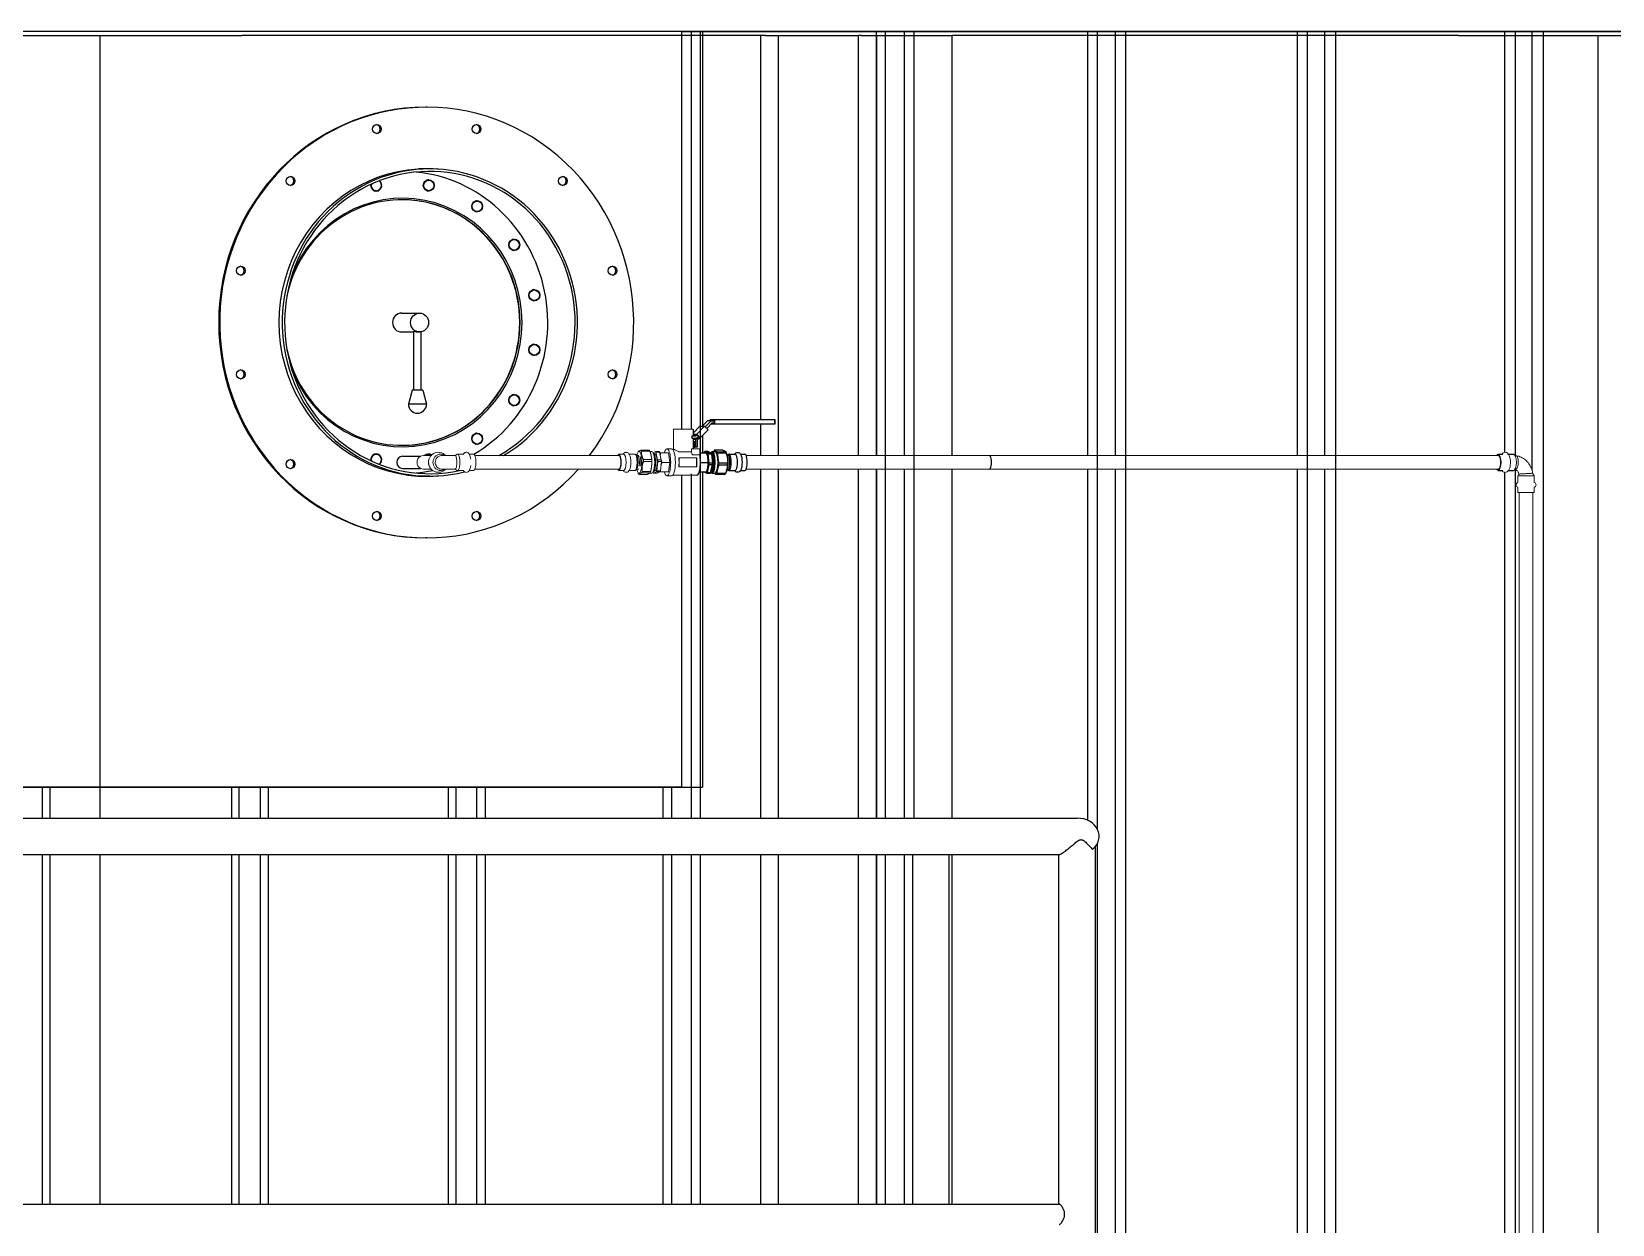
# Model space of a CAD drawing. Header units: millimetres. Extents: x -4172 to 126100, y -2 to 142133.
# Drawn here: x 60608 to 62698, y 47304 to 48883 of the extents above; entities that cross this region are included whole.
import ezdxf

# ---------------------------------------------------------------- set-up
doc = ezdxf.new("R2010")
doc.units = ezdxf.units.MM
doc.header["$LTSCALE"] = 100
doc.layers.add('P_Technical Water (TW)', color=140, linetype='Continuous', lineweight=18, true_color=0x00bfff)
doc.layers.add('Visible', color=7, linetype='Continuous', lineweight=25)

msp = doc.modelspace()

# ---------------------------------------------------------------- linework, layer by layer
at = {"layer": 'P_Technical Water (TW)'}
for p, q in [((61482.57, 48356.58), (61456.57, 48356.58)), ((61456.57, 48356.58), (61456.57, 48329.58)), ((61126.22, 48321.58), (61136.28, 48321.58)), ((61146.66, 48323.33), (61149.02, 48323.33)), ((61168.14, 48321.58), (61150.2, 48321.58)), ((61168.02, 48321.58), (61170.85, 48323.2)), ((61171.32, 48323.33), (61179.48, 48323.33)), ((61186.73, 48323.33), (61192.45, 48323.33)), ((61194.09, 48321.58), (61384.56, 48321.58)), ((61390.95, 48323.33), (61384.56, 48323.33)), ((61390.29, 48323.33), (61390.29, 48323.33)), ((61398.74, 48322.32), (61398.14, 48323.33)), ((61405.59, 48323.33), (61398.14, 48323.33)), ((61407.51, 48322.49), (61405.99, 48323.23)), ((61409.51, 48321.5), (61407.64, 48322.41)), ((61409.11, 48324.91), (61409.9, 48326.54)), ((61409.34, 48321.58), (61411.1, 48321.58)), ((61413.78, 48328.47), (61424.82, 48328.47)), ((61414.45, 48327.52), (61425.48, 48327.52)), ((61416.92, 48316.28), (61427.96, 48316.28)), ((61417.03, 48313.73), (61428.07, 48313.73)), ((61427.91, 48326.83), (61425.73, 48326.83)), ((61432.97, 48326.89), (61429.76, 48325.18)), ((61430.76, 48323.97), (61429.89, 48324.91)), ((61431.72, 48324.48), (61430.29, 48324.48)), ((61437.78, 48326.89), (61432.97, 48326.89)), ((61438.34, 48326.09), (61433.54, 48326.09)), ((61433.54, 48326.09), (61435.79, 48315.84)), ((61434.55, 48301.53), (61435.88, 48313.69)), ((61435.79, 48315.84), (61440.6, 48315.84)), ((61435.88, 48313.69), (61440.69, 48313.69)), ((61440.6, 48315.84), (61438.34, 48326.09)), ((61439.35, 48301.53), (61440.69, 48313.69)), ((61450.06, 48325.08), (61439.61, 48325.08)), ((61448.05, 48330.58), (61454.2, 48330.58)), ((61452.07, 48312.58), (61450.06, 48325.08)), ((61455.85, 48329.58), (61457.08, 48329.58)), ((61463.77, 48318.61), (61464.07, 48318.61)), ((61487.47, 48318.61), (61464.07, 48318.61)), ((61464.07, 48318.61), (61464.07, 48312.58)), ((61464.49, 48326.26), (61480.25, 48326.26)), ((61480.4, 48330.58), (61480.4, 48326.38)), ((61480.4, 48330.58), (61481.53, 48330.58)), ((61481.46, 48322.58), (61481.53, 48322.58)), ((61491.82, 48330.58), (61481.53, 48330.58)), ((61491.82, 48322.58), (61481.53, 48322.58)), ((61552.85, 48321.58), (61874.44, 48321.58)), ((61874.44, 48321.58), (62547.16, 48321.58)), ((62571.68, 48321.12), (62568.43, 48323.07)), ((61126.22, 48303.58), (61136.28, 48303.58)), ((61146.66, 48301.83), (61149.02, 48301.83)), ((61150.2, 48303.58), (61168.14, 48303.58)), ((61168.02, 48303.58), (61170.85, 48301.96)), ((61171.32, 48301.83), (61179.48, 48301.83)), ((61186.73, 48301.83), (61192.45, 48301.83)), ((61194.09, 48303.58), (61384.56, 48303.58)), ((61390.95, 48301.83), (61384.56, 48301.83)), ((61390.29, 48301.83), (61390.29, 48301.83)), ((61398.74, 48302.83), (61398.14, 48301.83)), ((61405.59, 48301.83), (61398.14, 48301.83)), ((61407.51, 48302.67), (61405.99, 48301.93)), ((61409.51, 48303.66), (61407.64, 48302.75)), ((61409.11, 48300.25), (61409.89, 48298.63)), ((61409.34, 48303.58), (61411.1, 48303.58)), ((61411.05, 48296.69), (61422.09, 48296.69)), ((61426.04, 48298.79), (61415, 48298.79)), ((61415.56, 48300.39), (61426.6, 48300.39)), ((61427.91, 48298.33), (61425.45, 48298.33)), ((61429.72, 48299.91), (61429.91, 48299.07)), ((61430.76, 48301.19), (61429.89, 48300.25)), ((61431.72, 48300.68), (61430.29, 48300.68)), ((61430.47, 48298.27), (61434.07, 48300.18)), ((61430.47, 48298.27), (61435.28, 48298.27)), ((61434.07, 48300.18), (61438.87, 48300.18)), ((61439.35, 48301.53), (61434.55, 48301.53)), ((61435.28, 48298.27), (61438.87, 48300.18)), ((61450.06, 48300.08), (61439.61, 48300.08)), ((61452.07, 48312.58), (61441.61, 48312.58)), ((61448.05, 48294.58), (61454.2, 48294.58)), ((61450.06, 48300.08), (61452.07, 48312.58)), ((61455.85, 48295.58), (61487.72, 48295.58)), ((61463.77, 48306.55), (61464.07, 48306.55)), ((61464.07, 48312.58), (61464.07, 48306.55)), ((61464.07, 48306.55), (61487.47, 48306.55)), ((61552.85, 48303.58), (61874.44, 48303.58)), ((61874.44, 48303.58), (62547.16, 48303.58)), ((62570.7, 48303.45), (62568.43, 48302.09)), ((62574.88, 48297.19), (62573.47, 48294.58)), ((62573.47, 48294.58), (62594.97, 48294.58)), ((62573.47, 48294.58), (62573.47, 48286.08)), ((62592.98, 48298.25), (62594.97, 48294.58)), ((62594.97, 48294.58), (62594.97, 48286.08)), ((62573.47, 48279.28), (62573.47, 48272.58)), ((62573.47, 48272.58), (62594.97, 48272.58)), ((62575.22, 48272.58), (62575.22, 44773.73)), ((62593.22, 48272.58), (62593.22, 44773.73)), ((62594.97, 48279.28), (62594.97, 48272.58))]:
    msp.add_line(p, q, dxfattribs=at)
for centre, radius, start, end in [((62574.28, 48282.68), 3.31, 107.34635, 252.65365), ((62573.22, 48286.08), 0.25, 287.34635, 0), ((62573.22, 48279.28), 0.25, 0, 72.65365), ((62595.22, 48286.08), 0.25, 180, 252.65365), ((62595.22, 48279.28), 0.25, 107.34635, 180), ((62594.16, 48282.68), 3.31, 287.34635, 72.65365)]:
    msp.add_arc(centre, radius, start, end, dxfattribs=at)
for centre, major_axis, ratio, start_param, end_param in [((61126.22, 48312.58), (0, 9), 0.9605429, 0, 3.1415927), ((61142.9, 48312.58), (0, -10.75), 0.9605429, 4.1897713, 5.2350067), ((61149.02, 48312.58), (0, 10.75), 0.9605429, 5.7045492, 10.0034141), ((61171.32, 48312.58), (0, 10.75), 0.2781319, 2.9840551, 6.4407228), ((61192.45, 48312.58), (0, 10.75), 0.2781319, 3.1415927, 6.2831853), ((61384.56, 48312.58), (0, 10.75), 0.2781319, 2.5629565, 6.8618214), ((61384.56, 48312.58), (0, -9), 0.2781319, 0, 3.1415927), ((61390.95, 48312.58), (0, 10.75), 0.2781319, 3.1415927, 6.2831853), ((61397.48, 48312.58), (0, -10.75), 0.2781319, 0.4359874, 2.7056052), ((61405.59, 48312.58), (0, 10.75), 0.2781319, 3.1415927, 6.2831853), ((61407.13, 48312.58), (0, -10), 0.2781319, 0.1354363, 3.0061563), ((61411.1, 48312.58), (0, 14.25), 0.2781319, 2.30768, 7.117098), ((61411.1, 48312.58), (0, 9), 0.2781319, 4.1233717, 5.8642013), ((61412.42, 48312.57), (0, 16.63), 0.2780289, 5.828631, 5.9841021), ((61423.45, 48312.57), (0, 16.63), 0.2781798, 5.828746, 5.984217), ((61427.91, 48312.58), (0, -14.25), 0.2781319, 0, 3.1415927), ((61428.53, 48312.58), (0, -13.22), 0.2781319, 0.4011609, 2.7404318), ((61429.8, 48312.58), (0, 11.9), 0.2781319, 3.4353566, 5.9894213), ((61431.72, 48312.58), (0, 11.9), 0.2781319, 3.1415927, 6.2831853), ((61431.72, 48312.57), (0, 15.01), 0.2781319, 5.8339049, 5.9789852), ((61431.72, 48312.58), (0, -15.01), 0.2781319, 1.6451147, 1.790195), ((61436.53, 48312.57), (0, 15.01), 0.2781319, 5.8339049, 5.9789852), ((61436.52, 48312.58), (0, 15.01), 0.2781319, 4.7867074, 4.9317876), ((61448.05, 48312.58), (0, 18), 0.2781319, 2.3384438, 7.0863341), ((61454.2, 48312.58), (0, 18), 0.2781319, 3.1415927, 6.2831853), ((61459.35, 48312.58), (0, 17), 0.2781319, 4.712389, 5.0750515), ((61467.36, 48325.93), (-15.19, -4.34), 0.3333791, 2.4823332, 2.5002), ((61477.64, 48312.58), (0, -17), 0.2781319, 2.1996713, 2.518402), ((62547.16, 48312.58), (0, 10.75), 0.376246, 2.5629565, 6.8618214), ((62547.16, 48312.58), (0, 9), 0.376246, 3.1415927, 6.2831853), ((62567.54, 48312.58), (0, 10.75), 0.376246, 3.1415927, 6.2831853), ((61412.42, 48312.59), (0, -16.63), 0.278235, 5.828788, 5.9842592), ((61412.42, 48312.59), (0, 16.63), 0.2779578, 3.7343805, 3.8898517), ((61423.45, 48312.59), (0, -16.63), 0.2782127, 0.5926911, 0.7481621), ((61431.72, 48312.58), (0, -15.01), 0.2781319, 5.8339049, 5.9789852), ((61431.72, 48312.58), (0, 15.01), 0.2781319, 3.7395098, 3.8845901), ((61436.52, 48312.58), (0, 15.01), 0.2781319, 3.7395098, 3.8845901), ((61459.35, 48312.58), (0, 17), 0.2781319, 4.3497265, 4.712389)]:
    msp.add_ellipse(centre, major_axis=major_axis, ratio=ratio, start_param=start_param, end_param=end_param, dxfattribs=at)
for points, knots in [([(61155.15, 48321.58), (61154.51, 48322.29), (61153.8, 48322.93), (61151.89, 48324.29), (61150.64, 48324.9), (61148.01, 48325.69), (61146.63, 48325.87), (61143.91, 48325.77), (61142.56, 48325.5), (61140, 48324.53), (61138.8, 48323.84), (61136.66, 48322.1), (61135.73, 48321.05), (61134.22, 48318.69), (61133.65, 48317.38), (61132.94, 48314.65), (61132.8, 48313.22), (61132.96, 48310.38), (61133.26, 48308.97), (61134.29, 48306.33), (61135.01, 48305.09), (61136.8, 48302.93), (61137.86, 48301.99), (61140.21, 48300.52), (61141.5, 48299.98), (61144.17, 48299.35), (61145.54, 48299.26), (61148.26, 48299.52), (61149.59, 48299.87), (61152.09, 48300.99), (61153.25, 48301.75), (61154.57, 48302.97), (61154.87, 48303.27), (61155.15, 48303.58)], [0.7517804, 0.7517804, 0.7517804, 0.7517804, 0.9715581, 0.9715581, 1.2897387, 1.2897387, 1.6049742, 1.6049742, 1.9192404, 1.9192404, 2.2349745, 2.2349745, 2.5538768, 2.5538768, 2.8762216, 2.8762216, 3.2009719, 3.2009719, 3.5263475, 3.5263475, 3.8503909, 3.8503909, 4.1714947, 4.1714947, 4.4890463, 4.4890463, 4.8039276, 4.8039276, 5.1182867, 5.1182867, 5.4345098, 5.4345098, 5.5314049, 5.5314049, 5.5314049, 5.5314049]), ([(61150.2, 48321.58), (61150.04, 48321.58), (61149.89, 48321.57), (61148.68, 48321.51), (61147.64, 48321.24), (61145.69, 48320.31), (61144.8, 48319.65), (61143.3, 48318.01), (61142.7, 48317.04), (61141.87, 48314.9), (61141.65, 48313.74), (61141.65, 48312.58)], [-1.4217242, -1.4217242, -1.4217242, -1.4217242, -1.3724739, -1.3724739, -1.0355417, -1.0355417, -0.6944712, -0.6944712, -0.3492052, -0.3492052, 0, 0, 0, 0]), ([(61170.2, 48312.58), (61170.2, 48313.57), (61170.16, 48314.56), (61170.01, 48316.43), (61169.9, 48317.29), (61169.6, 48319.01), (61169.39, 48319.8), (61168.92, 48320.98), (61168.66, 48321.36), (61168.31, 48321.56), (61168.23, 48321.58), (61168.14, 48321.58)], [-5.6928538, -5.6928538, -5.6928538, -5.6928538, -5.3940732, -5.3940732, -5.1016786, -5.1016786, -4.7434859, -4.7434859, -4.3836098, -4.3836098, -4.2713489, -4.2713489, -4.2713489, -4.2713489]), ([(61188.6, 48316.68), (61188.47, 48317.9), (61188.27, 48319.05), (61187.7, 48321.3), (61187.33, 48322.35), (61186.43, 48323.82), (61186.08, 48324.3), (61185.32, 48324.96), (61185.04, 48325.16), (61184.22, 48325.6), (61183.6, 48325.79), (61182.44, 48325.85), (61181.91, 48325.77), (61180.95, 48325.45), (61180.52, 48325.2), (61179.69, 48324.57), (61179.34, 48324.17), (61178.95, 48323.63), (61178.86, 48323.48), (61178.77, 48323.33)], [5.0968021, 5.0968021, 5.0968021, 5.0968021, 5.4538544, 5.4538544, 5.8556596, 5.8556596, 6.0470635, 6.0470635, 6.1364542, 6.1364542, 6.2689648, 6.2689648, 6.3753897, 6.3753897, 6.4918313, 6.4918313, 6.6533007, 6.6533007, 6.713283, 6.713283, 6.713283, 6.713283]), ([(61398.14, 48323.33), (61397.88, 48323.76), (61397.58, 48324.18), (61396.73, 48325), (61396.16, 48325.41), (61394.92, 48325.8), (61394.34, 48325.86), (61393.28, 48325.75), (61392.8, 48325.6), (61391.91, 48325.15), (61391.53, 48324.85), (61390.82, 48324.15), (61390.53, 48323.74), (61390.29, 48323.33)], [3.60594425, 3.60594425, 3.60594425, 3.60594425, 3.78033923, 3.78033923, 3.9547342, 3.9547342, 4.07143066, 4.07143066, 4.17987529, 4.17987529, 4.31087187, 4.31087187, 4.47791912, 4.47791912, 4.47791912, 4.47791912]), ([(61410.14, 48320.87), (61410.32, 48320.6), (61410.48, 48320.27), (61410.91, 48319.16), (61411.14, 48318.25), (61411.47, 48316.32), (61411.59, 48315.18), (61411.69, 48312.81), (61411.68, 48311.58), (61411.54, 48309.49), (61411.42, 48308.48), (61411.25, 48307.58)], [3.535451, 3.535451, 3.535451, 3.535451, 3.7292045, 3.7292045, 4.0682256, 4.0682256, 4.4072453, 4.4072453, 4.746265, 4.746265, 5.052464, 5.052464, 5.052464, 5.052464]), ([(61417.03, 48313.73), (61417.02, 48314.13), (61417.01, 48314.54), (61416.97, 48315.39), (61416.95, 48315.84), (61416.92, 48316.28)], [5.83720028, 5.83720028, 5.83720028, 5.83720028, 5.95275992, 5.95275992, 6.08429613, 6.08429613, 6.08429613, 6.08429613]), ([(61427.96, 48316.28), (61427.99, 48315.84), (61428.01, 48315.39), (61428.05, 48314.54), (61428.06, 48314.13), (61428.07, 48313.73)], [3.9406088, 3.9406088, 3.9406088, 3.9406088, 4.07214501, 4.07214501, 4.18770465, 4.18770465, 4.18770465, 4.18770465]), ([(61464.49, 48326.26), (61464.08, 48326.47), (61463.68, 48326.68), (61461.93, 48327.59), (61460.58, 48328.3), (61458.94, 48329.05), (61458.46, 48329.25), (61457.65, 48329.51), (61457.32, 48329.58), (61457.08, 48329.58)], [-3.2521151, -3.2521151, -3.2521151, -3.2521151, -3.1078204, -3.1078204, -2.5939867, -2.5939867, -2.3370698, -2.3370698, -2.0801529, -2.0801529, -2.0801529, -2.0801529]), ([(62552.1, 48323.33), (62552.44, 48323.8), (62552.83, 48324.24), (62553.64, 48324.9), (62554, 48325.14), (62555.02, 48325.64), (62555.77, 48325.83), (62557.15, 48325.83), (62557.76, 48325.7), (62558.93, 48325.23), (62559.45, 48324.88), (62560.53, 48323.93), (62561, 48323.29), (62562.03, 48321.53), (62562.47, 48320.33), (62563.13, 48317.76), (62563.35, 48316.41), (62563.58, 48313.71), (62563.6, 48312.37), (62563.46, 48309.73), (62563.3, 48308.44), (62562.8, 48305.96), (62562.45, 48304.77), (62561.45, 48302.5), (62560.81, 48301.41), (62559.39, 48300.25), (62559.03, 48300.01), (62558, 48299.52), (62557.26, 48299.33), (62556.52, 48299.33)], [2.6609506, 2.6609506, 2.6609506, 2.6609506, 2.8428328, 2.8428328, 2.9616191, 2.9616191, 3.1419992, 3.1419992, 3.2913613, 3.2913613, 3.4620427, 3.4620427, 3.7131938, 3.7131938, 4.1124221, 4.1124221, 4.4932623, 4.4932623, 4.8498487, 4.8498487, 5.2045525, 5.2045525, 5.5754211, 5.5754211, 5.9855365, 5.9855365, 6.1039866, 6.1039866, 6.2831853, 6.2831853, 6.2831853, 6.2831853]), ([(62571.68, 48321.12), (62571.81, 48321.04), (62571.93, 48320.95), (62572.38, 48320.52), (62572.68, 48320.05), (62573.27, 48318.73), (62573.52, 48317.82), (62573.87, 48315.74), (62573.95, 48314.59), (62573.94, 48312.21), (62573.84, 48311), (62573.45, 48308.68), (62573.17, 48307.59), (62572.5, 48305.77), (62572.13, 48305.03), (62571.39, 48304), (62571.05, 48303.66), (62570.7, 48303.45)], [-5.4983036, -5.4983036, -5.4983036, -5.4983036, -5.3940732, -5.3940732, -5.1016786, -5.1016786, -4.7434859, -4.7434859, -4.3836098, -4.3836098, -4.02207, -4.02207, -3.6590417, -3.6590417, -3.3247612, -3.3247612, -3.0543603, -3.0543603, -3.0543603, -3.0543603]), ([(62571.43, 48321.27), (62573.59, 48320.92), (62575.69, 48320.28), (62579.75, 48318.45), (62581.7, 48317.23), (62585.19, 48314.33), (62586.75, 48312.65), (62589.39, 48308.96), (62590.47, 48306.95), (62592.12, 48302.72), (62592.69, 48300.5), (62592.98, 48298.25)], [3.289568, 3.289568, 3.289568, 3.289568, 3.5378311, 3.5378311, 3.7965539, 3.7965539, 4.0552767, 4.0552767, 4.3139995, 4.3139995, 4.5727223, 4.5727223, 4.5727223, 4.5727223]), ([(61141.65, 48312.58), (61141.65, 48311.58), (61141.81, 48310.59), (61142.42, 48308.73), (61142.86, 48307.87), (61144.11, 48306.15), (61144.97, 48305.36), (61146.94, 48304.18), (61148.02, 48303.79), (61149.5, 48303.6), (61149.85, 48303.58), (61150.2, 48303.58)], [-5.6928538, -5.6928538, -5.6928538, -5.6928538, -5.3940732, -5.3940732, -5.1016786, -5.1016786, -4.7434859, -4.7434859, -4.3836098, -4.3836098, -4.2713489, -4.2713489, -4.2713489, -4.2713489]), ([(61168.14, 48303.58), (61168.18, 48303.58), (61168.22, 48303.58), (61168.5, 48303.65), (61168.75, 48303.92), (61169.22, 48304.85), (61169.43, 48305.51), (61169.8, 48307.15), (61169.94, 48308.12), (61170.15, 48310.26), (61170.2, 48311.41), (61170.2, 48312.58)], [-1.4217242, -1.4217242, -1.4217242, -1.4217242, -1.3724739, -1.3724739, -1.0355417, -1.0355417, -0.6944712, -0.6944712, -0.3492052, -0.3492052, 0, 0, 0, 0]), ([(61178.77, 48301.83), (61178.77, 48301.82), (61178.77, 48301.82), (61179.07, 48301.33), (61179.42, 48300.86), (61180.18, 48300.2), (61180.46, 48300), (61181.28, 48299.56), (61181.9, 48299.37), (61183.06, 48299.31), (61183.59, 48299.39), (61184.55, 48299.71), (61184.98, 48299.96), (61185.81, 48300.59), (61186.16, 48300.99), (61186.99, 48302.15), (61187.33, 48302.93), (61188.04, 48305), (61188.33, 48306.36), (61188.55, 48308.06), (61188.58, 48308.27), (61188.6, 48308.48)], [2.7114949, 2.7114949, 2.7114949, 2.7114949, 2.714067, 2.714067, 2.9054708, 2.9054708, 2.9948615, 2.9948615, 3.1273721, 3.1273721, 3.2337971, 3.2337971, 3.3502387, 3.3502387, 3.5117081, 3.5117081, 3.8229635, 3.8229635, 4.265721, 4.265721, 4.3279758, 4.3279758, 4.3279758, 4.3279758]), ([(61390.29, 48301.83), (61390.54, 48301.4), (61390.85, 48300.97), (61391.7, 48300.16), (61392.26, 48299.75), (61393.51, 48299.36), (61394.08, 48299.29), (61395.14, 48299.41), (61395.62, 48299.56), (61396.51, 48300), (61396.9, 48300.31), (61397.61, 48301.01), (61397.9, 48301.42), (61398.14, 48301.83)], [0.4643516, 0.4643516, 0.4643516, 0.4643516, 0.63874657, 0.63874657, 0.81314154, 0.81314154, 0.929838, 0.929838, 1.03828264, 1.03828264, 1.16927921, 1.16927921, 1.33632646, 1.33632646, 1.33632646, 1.33632646]), ([(62556.52, 48299.33), (62555.89, 48299.33), (62555.27, 48299.46), (62554.11, 48299.92), (62553.59, 48300.28), (62552.74, 48301.02), (62552.4, 48301.42), (62552.1, 48301.83)], [0, 0, 0, 0, 0.14936196, 0.14936196, 0.31992579, 0.31992579, 0.48064204, 0.48064204, 0.48064204, 0.48064204]), ([(62570.07, 48303.07), (62570.34, 48302.96), (62570.62, 48302.82), (62571.33, 48302.41), (62571.76, 48302.1), (62572.58, 48301.38), (62572.96, 48300.96), (62573.66, 48300.02), (62573.98, 48299.51), (62574.51, 48298.4), (62574.72, 48297.81), (62574.89, 48297.19)], [3.50696143, 3.50696143, 3.50696143, 3.50696143, 3.62958702, 3.62958702, 3.83162216, 3.83162216, 4.0336573, 4.0336573, 4.23569244, 4.23569244, 4.43772757, 4.43772757, 4.43772757, 4.43772757]), ([(62574.89, 48297.19), (62574.89, 48297.17), (62574.96, 48297.15), (62575.19, 48297.13), (62575.33, 48297.13), (62575.71, 48297.13), (62575.94, 48297.13), (62576.71, 48297.16), (62577.35, 48297.19), (62579.02, 48297.28), (62580.08, 48297.34), (62582.31, 48297.48), (62583.45, 48297.55), (62585.69, 48297.69), (62586.78, 48297.76), (62588.8, 48297.89), (62589.72, 48297.96), (62591.28, 48298.07), (62591.9, 48298.11), (62592.76, 48298.19), (62592.98, 48298.23), (62592.98, 48298.25), (62592.98, 48298.25), (62592.98, 48298.25)], [-3.1826881, -3.1826881, -3.1826881, -3.1826881, -3.0032867, -3.0032867, -2.8499412, -2.8499412, -2.6986075, -2.6986075, -2.4076982, -2.4076982, -2.048021, -2.048021, -1.7075808, -1.7075808, -1.3724739, -1.3724739, -1.0355417, -1.0355417, -0.6944712, -0.6944712, -0.3492052, -0.3492052, -0.3452787, -0.3452787, -0.3452787, -0.3452787])]:
    msp.add_open_spline(points, degree=3, knots=knots, dxfattribs=at)
for points, weights in [([(61409.9, 48326.54), (61410.35, 48327.49), (61413.78, 48328.47)], [1.75634355183, 1.90240047306, 1.7295528928]), ([(61416.92, 48316.28), (61413.97, 48321.9), (61414.45, 48327.52)], [1.7295528928, 1.91692112286, 1.7295528928]), ([(61415.56, 48300.39), (61414.58, 48307.06), (61417.03, 48313.73)], [1.7295528928, 1.91692112286, 1.7295528928]), ([(61425.48, 48327.52), (61427.52, 48321.9), (61427.96, 48316.28)], [2.58508153772, 2.86513203764, 2.58508153772]), ([(61428.07, 48313.73), (61428.13, 48307.06), (61426.6, 48300.39)], [2.58508153772, 2.86513203764, 2.58508153772]), ([(61439.61, 48325.08), (61439.04, 48325.08), (61438.56, 48325.08)], [1.76420471066, 1.79848602946, 1.82415534403]), ([(61439.32, 48321.66), (61439.32, 48323.27), (61439.61, 48325.08)], [1.86925409551, 1.83519444514, 1.76420471066]), ([(61441.61, 48312.58), (61441.06, 48313.73), (61440.65, 48314.79)], [1.76420471066, 1.80874237359, 1.83874406574]), ([(61409.89, 48298.63), (61410.12, 48298.14), (61410.39, 48297.64)], [1.75761478506, 1.744829356, 1.7295528928]), ([(61411.05, 48296.69), (61411.31, 48297.74), (61415, 48298.79)], [1.7295528928, 1.91692112286, 1.7295528928]), ([(61422.09, 48296.69), (61424.86, 48297.74), (61426.04, 48298.79)], [2.59039215006, 2.87101796632, 2.59039215006]), ([(61438.68, 48300.08), (61439.11, 48300.08), (61439.61, 48300.08)], [1.8174448771, 1.79409928624, 1.76420471066]), ([(61439.61, 48300.08), (61439.46, 48301), (61439.39, 48301.87)], [1.76420471066, 1.7999215299, 1.82629000386]), ([(61440.17, 48308.98), (61440.7, 48310.68), (61441.61, 48312.58)], [1.87294032234, 1.8391558463, 1.76420471066])]:
    msp.add_rational_spline(points, weights, degree=2, dxfattribs=at)
at = {"layer": 'Visible'}
for p, q in [((70191.78, 48882.58), (48111.86, 48882.58)), ((60504.09, 48877.58), (60698.35, 48877.58)), ((60698.35, 48877.58), (60886.27, 48877.58)), ((60698.35, 47841.73), (60698.35, 48877.58)), ((61578.52, 48877.58), (60886.27, 48877.58)), ((61467.92, 48356.58), (61467.92, 48882.58)), ((61467.92, 48882.58), (61495.19, 48882.58)), ((61467.92, 48882.58), (70216.78, 48882.58)), ((61724.81, 48882.58), (61480.53, 48882.58)), ((61480.53, 48356.58), (61480.53, 48882.58)), ((61480.53, 48882.58), (61492.19, 48882.58)), ((61492.19, 48882.58), (61737.21, 48882.58)), ((61492.19, 48882.58), (61492.19, 47841.73)), ((61495.19, 48882.58), (61495.19, 48359.29)), ((70316.78, 48882.58), (61495.19, 48882.58)), ((61572.25, 48369.18), (61572.25, 48877.58)), ((61578.52, 48877.58), (61595.4, 48877.58)), ((61595.4, 48877.58), (61701.41, 48877.58)), ((61595.4, 48321.58), (61595.4, 48877.58)), ((61701.41, 48321.58), (61701.41, 48877.58)), ((61705.01, 48877.58), (61701.41, 48877.58)), ((61705.01, 48877.58), (61725.72, 48877.58)), ((61724.81, 48882.58), (61724.81, 48321.58)), ((61737.21, 48882.58), (61724.81, 48882.58)), ((61725.72, 48877.58), (61825.42, 48877.58)), ((61725.72, 48321.58), (61725.72, 48877.58)), ((61737.21, 47841.73), (61737.21, 48882.58)), ((62004.41, 48882.58), (61762.21, 48882.58)), ((61762.21, 48321.58), (61762.21, 48882.58)), ((61762.21, 48882.58), (61774.62, 48882.58)), ((61774.62, 48882.58), (62017.55, 48882.58)), ((61774.62, 48882.58), (61774.62, 47841.73)), ((61825.42, 48321.58), (61825.42, 48877.58)), ((62494.91, 48877.58), (61825.42, 48877.58)), ((62004.41, 48882.58), (62004.41, 48321.58)), ((62017.55, 48882.58), (62004.41, 48882.58)), ((62017.55, 47826.6), (62017.55, 48882.58)), ((62281.47, 48882.58), (62041.48, 48882.58)), ((62041.48, 48321.58), (62041.48, 48882.58)), ((62041.48, 48882.58), (62054.63, 48882.58)), ((62054.63, 48882.58), (62295.35, 48882.58)), ((62054.63, 48882.58), (62054.63, 45117.58)), ((62281.47, 48882.58), (62281.47, 48321.58)), ((62295.35, 48882.58), (62281.47, 48882.58)), ((62295.35, 45117.58), (62295.35, 48882.58)), ((62555.86, 48882.58), (62318.2, 48882.58)), ((62318.2, 48321.58), (62318.2, 48882.58)), ((62318.2, 48882.58), (62332.07, 48882.58)), ((62332.07, 48882.58), (62570.45, 48882.58)), ((62332.07, 48882.58), (62332.07, 45117.58)), ((62494.91, 48877.58), (62679.54, 48877.58)), ((62555.86, 48882.58), (62555.86, 48325.78)), ((62570.45, 48882.58), (62555.86, 48882.58)), ((62570.45, 48321.85), (62570.45, 48882.58)), ((62827.42, 48882.58), (62592.22, 48882.58)), ((62592.22, 48302.06), (62592.22, 48882.58)), ((62592.22, 48882.58), (62606.81, 48882.58)), ((62606.81, 48882.58), (62842.73, 48882.58)), ((62606.81, 48882.58), (62606.81, 45117.58)), ((62679.54, 48877.58), (62854.4, 48877.58)), ((62679.54, 44773.73), (62679.54, 48877.58)), ((61130.39, 48782.58), (61129, 48782.58)), ((61134.56, 48700.78), (61119.78, 48700.78)), ((61063.74, 48672.02), (61061.51, 48672.02)), ((61133.07, 48686.02), (61130.85, 48686.02)), ((61133.07, 48672.02), (61130.85, 48672.02)), ((61197.13, 48658.4), (61194.9, 48658.4)), ((61197.13, 48644.4), (61194.9, 48644.4)), ((61246.16, 48607.36), (61243.93, 48607.36)), ((61246.16, 48593.36), (61243.93, 48593.36)), ((61272.69, 48540.67), (61270.46, 48540.67)), ((61272.69, 48526.67), (61270.46, 48526.67)), ((61097.29, 48510.08), (61120.93, 48510.08)), ((61097.29, 48485.08), (61113.15, 48485.08)), ((61113.15, 48408.24), (61113.15, 48486.04)), ((61119.54, 48485.08), (61120.93, 48485.08)), ((61123.15, 48408.24), (61123.15, 48485.29)), ((61272.69, 48468.49), (61270.46, 48468.49)), ((61272.69, 48454.49), (61270.46, 48454.49)), ((61111.15, 48408.24), (61106.15, 48389.58)), ((61125.15, 48408.24), (61111.15, 48408.24)), ((61125.15, 48408.24), (61130.15, 48389.58)), ((61246.16, 48401.8), (61243.93, 48401.8)), ((61130.15, 48389.58), (61106.15, 48389.58)), ((61246.16, 48387.8), (61243.93, 48387.8)), ((61482.57, 48351.23), (61491.55, 48360.58)), ((61482.57, 48356.58), (61482.57, 48347.68)), ((61487.48, 48349.97), (61497.67, 48360.58)), ((61491.55, 48360.58), (61497.67, 48360.58)), ((61502.42, 48355.63), (61492.24, 48345.02)), ((61494.82, 48360.58), (61501.64, 48367.68)), ((61502.42, 48355.63), (61497.67, 48360.58)), ((61498.75, 48359.45), (61506.65, 48367.68)), ((61500.79, 48357.33), (61507.84, 48364.68)), ((61506.65, 48367.68), (61501.64, 48367.68)), ((61505.54, 48367.68), (61505.54, 48369.18)), ((61505.54, 48369.18), (61511.38, 48369.18)), ((61511.38, 48363.18), (61506.4, 48363.18)), ((61506.65, 48367.68), (61510.96, 48367.68)), ((61507.84, 48364.68), (61510.96, 48364.68)), ((61510.96, 48364.68), (61510.96, 48367.68)), ((61511.38, 48369.18), (61590.64, 48369.18)), ((61511.38, 48363.18), (61511.38, 48369.18)), ((61590.64, 48363.18), (61511.38, 48363.18)), ((61572.25, 48321.58), (61572.25, 48363.18)), ((61590.64, 48369.18), (61590.64, 48363.18)), ((61590.7, 48369.18), (61590.64, 48369.18)), ((61590.7, 48363.18), (61590.64, 48363.18)), ((61590.7, 48363.18), (61590.7, 48369.18)), ((61197.13, 48350.76), (61194.9, 48350.76)), ((61197.13, 48336.76), (61194.9, 48336.76)), ((61481.08, 48347.68), (61486.25, 48347.68)), ((61481.08, 48347.68), (61481.08, 48344.68)), ((61481.08, 48344.68), (61486.25, 48344.68)), ((61482.57, 48349.97), (61487.48, 48349.97)), ((61482.57, 48348.72), (61482.98, 48348.29)), ((61483.91, 48344.68), (61482.57, 48343.29)), ((61482.57, 48344.68), (61482.57, 48330.58)), ((61486.35, 48342.59), (61482.57, 48342.59)), ((61484.96, 48337.18), (61482.57, 48337.18)), ((61488.28, 48348.56), (61483.28, 48348.56)), ((61483.29, 48339.69), (61483.29, 48337.18)), ((61484.96, 48339.69), (61483.29, 48339.69)), ((61484.96, 48332.78), (61484.96, 48339.69)), ((61489.13, 48345.48), (61486.35, 48342.59)), ((61486.35, 48332.78), (61486.35, 48342.59)), ((61487.48, 48349.97), (61492.24, 48345.02)), ((61491.4, 48345.02), (61488.27, 48341.76)), ((61488.27, 48341.76), (61488.27, 48332.78)), ((61490.32, 48346.44), (61488.28, 48348.56)), ((61490.18, 48346.29), (61491.4, 48345.02)), ((61491.4, 48345.02), (61492.24, 48345.02)), ((61495.19, 48348.09), (61495.19, 48325.08)), ((61063.74, 48323.13), (61061.51, 48323.13)), ((61098.4, 48320.58), (61122.26, 48320.58)), ((61133.07, 48323.13), (61130.85, 48323.13)), ((61482.57, 48332.42), (61484.96, 48333.01)), ((61484.02, 48332.78), (61484.96, 48332.78)), ((61486.35, 48332.78), (61484.96, 48332.78)), ((61488.27, 48332.78), (61486.35, 48332.78)), ((61487.47, 48312.58), (61487.47, 48318.61)), ((61491.82, 48322.58), (61491.82, 48330.58)), ((61491.82, 48325.08), (61500.18, 48325.08)), ((61497.21, 48325.08), (61497.44, 48326.09)), ((61498, 48326.89), (61501.6, 48324.98)), ((61502.8, 48326.89), (61498, 48326.89)), ((61500.99, 48323.39), (61500.2, 48325.05)), ((61506.4, 48324.98), (61501.6, 48324.98)), ((61502.07, 48323.63), (61503.41, 48311.47)), ((61502.07, 48323.63), (61506.87, 48323.63)), ((61502.8, 48326.89), (61506.4, 48324.98)), ((61506.09, 48325.14), (61506.18, 48325.23)), ((61506.87, 48323.63), (61508.21, 48311.47)), ((61507.24, 48325.8), (61507.87, 48325.8)), ((61507.87, 48326.83), (61511.71, 48326.83)), ((61522, 48328.47), (61510.96, 48328.47)), ((61514.9, 48326.37), (61525.94, 48326.37)), ((61526.51, 48324.76), (61515.47, 48324.76)), ((61526.66, 48324.91), (61525.88, 48326.54)), ((61527.61, 48322.15), (61528.27, 48322.48)), ((61528.27, 48322.49), (61529.78, 48323.23)), ((61530.19, 48323.33), (61538.3, 48323.33)), ((61537.63, 48323.33), (61537.63, 48323.33)), ((61545.49, 48323.33), (61551.21, 48323.33)), ((61546.09, 48322.32), (61545.49, 48323.33)), ((62547.16, 48323.33), (62553.37, 48323.33)), ((62560.93, 48323.33), (62567.54, 48323.33)), ((61098.4, 48304.58), (61122.26, 48304.58)), ((61134.56, 48294.38), (61119.78, 48294.38)), ((61467.92, 47882.58), (61467.92, 48295.58)), ((61480.53, 47841.73), (61480.53, 48297.31)), ((61487.47, 48306.55), (61487.47, 48312.58)), ((61490.93, 48300.08), (61500.18, 48300.08)), ((61492.45, 48312.58), (61502.19, 48312.58)), ((61495.19, 48300.08), (61495.19, 47882.58)), ((61500.5, 48298.27), (61497.09, 48300.08)), ((61500.99, 48301.76), (61500.2, 48300.1)), ((61500.5, 48298.27), (61505.3, 48298.27)), ((61503.32, 48309.31), (61501.06, 48299.07)), ((61501.06, 48299.07), (61505.86, 48299.07)), ((61508.12, 48309.31), (61503.32, 48309.31)), ((61508.21, 48311.47), (61503.41, 48311.47)), ((61505.86, 48299.07), (61508.12, 48309.31)), ((61506.08, 48300.03), (61506.18, 48299.92)), ((61507.24, 48299.36), (61507.87, 48299.36)), ((61507.87, 48298.33), (61511.71, 48298.33)), ((61524.72, 48296.69), (61513.68, 48296.69)), ((61525.39, 48297.64), (61514.35, 48297.64)), ((61527.87, 48308.88), (61516.83, 48308.88)), ((61527.97, 48311.43), (61516.93, 48311.43)), ((61526.66, 48300.25), (61525.89, 48298.63)), ((61527.61, 48303), (61528.27, 48302.68)), ((61528.27, 48302.67), (61529.78, 48301.93)), ((61530.19, 48301.83), (61538.3, 48301.83)), ((61537.63, 48301.83), (61537.63, 48301.83)), ((61546.09, 48302.83), (61545.49, 48301.83)), ((61545.49, 48301.83), (61551.21, 48301.83)), ((61572.25, 47841.73), (61572.25, 48303.58)), ((61595.4, 47841.73), (61595.4, 48303.58)), ((61701.41, 47841.73), (61701.41, 48303.58)), ((61724.81, 48303.58), (61724.81, 47841.73)), ((61725.72, 47841.73), (61725.72, 48303.58)), ((61762.21, 47841.73), (61762.21, 48303.58)), ((61825.42, 47841.73), (61825.42, 48303.58)), ((62004.41, 48303.58), (62004.41, 47838.86)), ((62041.48, 45117.58), (62041.48, 48303.58)), ((62281.47, 48303.58), (62281.47, 45117.58)), ((62318.2, 45117.58), (62318.2, 48303.58)), ((62547.16, 48301.83), (62553.37, 48301.83)), ((62555.86, 48299.37), (62555.86, 45117.58)), ((62560.93, 48301.83), (62567.54, 48301.83)), ((62570.45, 45117.58), (62570.45, 48303.12)), ((61130.39, 48212.58), (61129, 48212.58)), ((61467.92, 47882.58), (59880.11, 47882.58)), ((59904.56, 47882.58), (61495.19, 47882.58)), ((60622.44, 47841.73), (60622.44, 47882.58)), ((60872.22, 47882.58), (60622.44, 47882.58)), ((60631.83, 47882.58), (60622.44, 47882.58)), ((60631.83, 47882.58), (60631.83, 47841.73)), ((60631.83, 47882.58), (60882.37, 47882.58)), ((60872.22, 47882.58), (60872.22, 47841.73)), ((60872.22, 47882.58), (60882.37, 47882.58)), ((60882.37, 47841.73), (60882.37, 47882.58)), ((60910.49, 47841.73), (60910.49, 47882.58)), ((61158.57, 47882.58), (60910.49, 47882.58)), ((60920.65, 47882.58), (60910.49, 47882.58)), ((60920.65, 47882.58), (60920.65, 47841.73)), ((60920.65, 47882.58), (61169.48, 47882.58)), ((61158.57, 47882.58), (61158.57, 47841.73)), ((61158.57, 47882.58), (61169.48, 47882.58)), ((61169.48, 47841.73), (61169.48, 47882.58)), ((61196.57, 47841.73), (61196.57, 47882.58)), ((61442.81, 47882.58), (61196.57, 47882.58)), ((61207.49, 47882.58), (61196.57, 47882.58)), ((61207.49, 47882.58), (61207.49, 47841.73)), ((61207.49, 47882.58), (61454.48, 47882.58)), ((61442.81, 47882.58), (61442.81, 47841.73)), ((61442.81, 47882.58), (61454.48, 47882.58)), ((61454.48, 47841.73), (61454.48, 47882.58)), ((61467.92, 47882.58), (61495.19, 47882.58)), ((58822.38, 47841.73), (61990.74, 47841.73)), ((60406.7, 47793.43), (61966.81, 47793.43)), ((60622.44, 47331.03), (60622.44, 47793.43)), ((60631.83, 47793.43), (60631.83, 47331.03)), ((60698.35, 47331.03), (60698.35, 47793.43)), ((60872.22, 47793.43), (60872.22, 47331.03)), ((60882.37, 47331.03), (60882.37, 47793.43)), ((60910.49, 47331.03), (60910.49, 47793.43)), ((60920.65, 47793.43), (60920.65, 47331.03)), ((61158.57, 47793.43), (61158.57, 47331.03)), ((61169.48, 47331.03), (61169.48, 47793.43)), ((61196.57, 47331.03), (61196.57, 47793.43)), ((61207.49, 47793.43), (61207.49, 47331.03)), ((61442.81, 47793.43), (61442.81, 47331.03)), ((61454.48, 47331.03), (61454.48, 47793.43)), ((61480.53, 47331.03), (61480.53, 47793.43)), ((61492.19, 47793.43), (61492.19, 47331.03)), ((61572.25, 47331.03), (61572.25, 47793.43)), ((61595.4, 47331.03), (61595.4, 47793.43)), ((61701.41, 47331.03), (61701.41, 47793.43)), ((61724.81, 47793.43), (61724.81, 47331.03)), ((61725.72, 47331.03), (61725.72, 47793.43)), ((61737.21, 47331.03), (61737.21, 47793.43)), ((61762.21, 47331.03), (61762.21, 47793.43)), ((61772.71, 47793.43), (61772.71, 47331.03)), ((61821.01, 47793.43), (61821.01, 47331.03)), ((61825.42, 47331.03), (61825.42, 47793.43)), ((61966.12, 47793.43), (61966.12, 47331.03)), ((62014.42, 47803.73), (62014.42, 46707.58)), ((62017.55, 45117.58), (62017.55, 47808.56)), ((60406.7, 47331.03), (61966.81, 47331.03))]:
    msp.add_line(p, q, dxfattribs=at)
for centre, radius, start, end in [((57036.78, 37769.16), 17108.42, 40.510533, 105.020452), ((61118.15, 48389.58), 12, 180, 0)]:
    msp.add_arc(centre, radius, start, end, dxfattribs=at)
for centre, major_axis, ratio, start_param, end_param in [((61130.39, 48497.58), (0, -285), 0.9605429, 0.9051802, 7.1052615), ((61129, 48497.58), (0, -285), 0.9605429, 3.1415927, 6.2831853), ((61063.12, 48753.55), (0, -6), 0.9605429, 0.1209434, 3.0206493), ((61194.88, 48753.55), (0, -6), 0.9605429, 0.1209434, 3.0206493), ((61134.56, 48497.58), (0, -203.2), 0.9605429, 0.5233661, 6.5202278), ((61134.56, 48497.58), (0, -200), 0.9605429, 0.4949341, 6.4897074), ((61130.39, 48497.58), (0, -203.5), 0.9605429, 3.0618163, 6.3629616), ((60949.01, 48684.96), (0, -6), 0.9605429, 0.1209434, 3.0206493), ((61098.4, 48497.58), (0, 200), 0.9605429, 3.6543911, 6.1889398), ((61129, 48497.58), (0, 203.5), 0.9605429, 6.2171434, 6.2796281), ((61308.99, 48684.96), (0, -6), 0.9605429, 0.1209434, 3.0206493), ((61097.85, 48497.58), (0, -162.5), 0.9605429, 4.9285674, 10.7793959), ((61098.4, 48497.58), (0, -164.5), 0.9605429, 5.0875953, 10.620368), ((61063.74, 48679.02), (0, -7.5), 0.9605429, 4.5286594, 8.8096844), ((61063.74, 48679.02), (0, -7), 0.9605429, 4.4789529, 8.859391), ((61061.51, 48679.02), (0, -7), 0.9605429, 6.2250579, 6.2831853), ((61061.51, 48679.02), (0, -7.5), 0.9605429, 0.1550509, 0.371574), ((61130.85, 48679.02), (0, 7), 0.9605429, 0, 0.0581274), ((61130.85, 48679.02), (0, -7), 0.9605429, 6.2250579, 6.2831853), ((61130.85, 48679.02), (0, 7.5), 0.9605429, 5.9116113, 6.1281344), ((61130.85, 48679.02), (0, -7.5), 0.9605429, 0.1550509, 0.371574), ((61097.29, 48497.58), (0, -162.5), 0.9605429, 0.0017819, 3.1398108), ((61097.57, 48497.58), (0, -162.5), 0.9605429, 0.0008909, 3.1407017), ((61097.57, 48497.58), (0, -162.5), 0.9605429, 0.0008909, 3.1407017), ((61194.9, 48651.4), (0, 7), 0.9605429, 0, 0.0581274), ((61194.9, 48651.4), (0, 7.5), 0.9605429, 5.9116113, 6.1281344), ((61194.9, 48651.4), (0, -7), 0.9605429, 6.2250579, 6.2831853), ((61194.9, 48651.4), (0, -7.5), 0.9605429, 0.1550509, 0.371574), ((61243.93, 48600.36), (0, 7), 0.9605429, 0, 0.0581274), ((61243.93, 48600.36), (0, 7.5), 0.9605429, 5.9116113, 6.1281344), ((61243.93, 48600.36), (0, -7), 0.9605429, 6.2250579, 6.2831853), ((61243.93, 48600.36), (0, -7.5), 0.9605429, 0.1550509, 0.371574), ((60883.13, 48566.17), (0, -6), 0.9605429, 0.1209434, 3.0206493), ((61374.87, 48566.17), (0, -6), 0.9605429, 0.1209434, 3.0206493), ((61270.46, 48533.67), (0, 7), 0.9605429, 0, 0.0581274), ((61270.46, 48533.67), (0, -7), 0.9605429, 6.2250579, 6.2831853), ((61270.46, 48533.67), (0, 7.5), 0.9605429, 5.9116113, 6.1281344), ((61270.46, 48533.67), (0, -7.5), 0.9605429, 0.1550509, 0.371574), ((61097.29, 48497.58), (0, -12.5), 0.9605429, 3.1415927, 6.2831853), ((61270.46, 48461.49), (0, 7), 0.9605429, 0, 0.0581274), ((61270.46, 48461.49), (0, 7.5), 0.9605429, 5.9116113, 6.1281344), ((61270.46, 48461.49), (0, -7), 0.9605429, 6.2250579, 6.2831853), ((61270.46, 48461.49), (0, -7.5), 0.9605429, 0.1550509, 0.371574), ((60883.13, 48428.99), (0, -6), 0.9605429, 0.1209434, 3.0206493), ((61374.87, 48428.99), (0, -6), 0.9605429, 0.1209434, 3.0206493), ((61243.93, 48394.8), (0, 7), 0.9605429, 0, 0.0581274), ((61243.93, 48394.8), (0, 7.5), 0.9605429, 5.9116113, 6.1281344), ((61243.93, 48394.8), (0, -7), 0.9605429, 6.2250579, 6.2831853), ((61243.93, 48394.8), (0, -7.5), 0.9605429, 0.1550509, 0.371574), ((61194.9, 48343.76), (0, 7), 0.9605429, 0, 0.0581274), ((61194.9, 48343.76), (0, -7), 0.9605429, 6.2250579, 6.2831853), ((61194.9, 48343.76), (0, 7.5), 0.9605429, 5.9116113, 6.1281344), ((61194.9, 48343.76), (0, -7.5), 0.9605429, 0.1550509, 0.371574), ((61481.24, 48350.68), (0, 3), 0.9605429, 3.6205893, 3.9269908), ((61486.25, 48350.68), (0, -3), 0.9605429, 0, 0.7853982), ((61486.25, 48350.68), (0, -6), 0.9605429, 0, 0.7853982), ((60949.01, 48310.2), (0, -6), 0.9605429, 0.1209434, 3.0206493), ((61063.74, 48316.13), (0, 7.5), 0.9605429, 3.7566862, 8.0377112), ((61063.74, 48316.13), (0, 7), 0.9605429, 3.7069796, 8.0874177), ((61061.51, 48316.13), (0, 7), 0.9605429, 0, 0.0581274), ((61061.51, 48316.13), (0, 7.5), 0.9605429, 5.9116113, 6.1281344), ((61098.4, 48312.58), (0, -8), 0.9605429, 3.1415927, 6.2831853), ((61133.07, 48316.13), (0, 7.5), 0.9605429, 5.6964366, 7.0414405), ((61133.07, 48316.13), (0, 7), 0.9605429, 5.7133116, 6.9626699), ((61130.85, 48316.13), (0, 7), 0.9605429, 0, 0.0581274), ((61130.85, 48316.13), (0, 7.5), 0.9605429, 5.9116113, 6.1281344), ((61487.72, 48312.58), (0, -17), 0.2781319, 0, 2.1996713), ((61499.25, 48312.57), (0, 15.01), 0.2781319, 0.3042001, 0.4492804), ((61499.25, 48312.58), (0, -12.5), 0.2781319, 2.0943951, 2.6162292), ((61499.25, 48312.57), (0, -15.01), 0.2781319, 2.3985952, 2.5436755), ((61499.25, 48312.58), (0, -12.5), 0.2781319, 1.0471976, 2.0943951), ((61507.87, 48312.58), (0, 14.25), 0.2781319, 2.6655132, 6.7688914), ((61507.24, 48312.58), (0, -13.22), 0.2781319, 5.9894213, 9.7185419), ((61505.97, 48312.58), (0, -11.9), 0.2781319, 0.0768499, 2.9227963), ((61504.05, 48312.57), (0, -15.01), 0.2781319, 2.3985952, 2.5436755), ((61507.87, 48312.58), (0, -13.22), 0.2781319, 0, 3.1415927), ((61512.32, 48312.57), (0, 16.63), 0.2781798, 0.2989683, 0.4544393), ((61511.71, 48312.58), (0, 14.25), 0.2781319, 3.1415927, 6.2831853), ((61512.32, 48312.57), (0, 16.63), 0.2780511, 5.5349618, 5.6904328), ((61523.35, 48312.57), (0, -16.63), 0.278306, 2.393466, 2.5489371), ((61524.68, 48312.58), (0, 14.25), 0.2781319, 3.6669561, 5.7578219), ((61528.64, 48312.58), (0, 10), 0.2781319, 2.9575718, 6.4672062), ((61528.64, 48312.58), (0, 9.99), 0.2781319, 3.0061563, 6.4186216), ((61530.19, 48312.58), (0, -10.75), 0.2781319, 6.147749, 9.5602143), ((61538.3, 48312.58), (0, -10.75), 0.2781319, 0, 3.1415927), ((61544.83, 48312.58), (0, 10.75), 0.2781319, 3.5775801, 5.8471979), ((61551.21, 48312.58), (0, -10.75), 0.2781319, 0, 3.1415927), ((61874.44, 48312.58), (0, -9), 0.3280735, 0, 3.1415927), ((61098.4, 48497.58), (0, -200), 0.9605429, 0.0942455, 0.2081666), ((61129, 48497.58), (0, -203.5), 0.9605429, 0.0035572, 0.0660419), ((61134.56, 48497.58), (0, -203.2), 0.9605429, 0.270379, 0.2716234), ((61499.25, 48312.58), (0, -15.01), 0.2781319, 0.3042001, 0.4492804), ((61499.25, 48312.58), (0, -12.5), 0.2781319, 0.5253634, 1.0471976), ((61499.25, 48312.58), (0, -15.01), 0.2781319, 1.3513977, 1.4964779), ((61504.05, 48312.58), (0, -15.01), 0.2781319, 0.3042001, 0.4492804), ((61504.05, 48312.58), (0, 15.01), 0.2781319, 4.4929903, 4.6380706), ((61512.32, 48312.59), (0, -16.63), 0.2780841, 0.2990412, 0.4545122), ((61523.35, 48312.59), (0, -16.63), 0.278235, 0.2989262, 0.4543973), ((61063.12, 48241.61), (0, -6), 0.9605429, 0.1209434, 3.0206493), ((61194.88, 48241.61), (0, -6), 0.9605429, 0.1209434, 3.0206493), ((61990.74, 47817.58), (28.91, 0), 0.835436, 5.4754984, 7.8539816)]:
    msp.add_ellipse(centre, major_axis=major_axis, ratio=ratio, start_param=start_param, end_param=end_param, dxfattribs=at)
for centre, major_axis in [((61064.51, 48753.55), (0, 6)), ((61196.27, 48753.55), (0, 6)), ((60950.4, 48684.96), (0, 6)), ((61310.38, 48684.96), (0, 6)), ((61133.07, 48679.02), (0, 7.5)), ((61133.07, 48679.02), (0, -7)), ((61197.13, 48651.4), (0, 7.5)), ((61197.13, 48651.4), (0, -7)), ((61246.16, 48600.36), (0, 7.5)), ((61246.16, 48600.36), (0, 7)), ((60884.52, 48566.17), (0, 6)), ((61376.26, 48566.17), (0, 6)), ((61272.69, 48533.67), (0, 7.5)), ((61272.69, 48533.67), (0, 7)), ((61120.93, 48497.58), (0, -12.5)), ((61272.69, 48461.49), (0, -7.5)), ((61272.69, 48461.49), (0, 7)), ((60884.52, 48428.99), (0, -6)), ((61376.26, 48428.99), (0, -6)), ((61246.16, 48394.8), (0, -7.5)), ((61246.16, 48394.8), (0, 7)), ((61197.13, 48343.76), (0, -7.5)), ((61197.13, 48343.76), (0, 7)), ((60950.4, 48310.2), (0, -6)), ((61064.51, 48241.61), (0, -6)), ((61196.27, 48241.61), (0, -6))]:
    msp.add_ellipse(centre, major_axis=major_axis, ratio=0.9605429, dxfattribs=at)
msp.add_open_spline([(61113.15, 48486.04), (61113.15, 48486.09), (61113.22, 48486.12), (61113.35, 48486.12)], degree=3, dxfattribs=at)
for points, knots in [([(61113.35, 48486.12), (61113.53, 48486.12), (61113.84, 48486.06), (61114.67, 48485.86), (61115.19, 48485.72), (61116.28, 48485.46), (61116.93, 48485.32), (61118.25, 48485.13), (61118.93, 48485.08), (61119.54, 48485.08)], [0, 0, 0, 0, 0.19077883, 0.19077883, 0.38155767, 0.38155767, 0.5721435, 0.5721435, 0.76272934, 0.76272934, 0.76272934, 0.76272934]), ([(61528.09, 48305.32), (61528.35, 48306.02), (61528.58, 48306.92), (61528.9, 48308.84), (61529.03, 48309.98), (61529.13, 48312.35), (61529.11, 48313.58), (61528.97, 48315.67), (61528.85, 48316.68), (61528.69, 48317.58)], [3.7338841, 3.7338841, 3.7338841, 3.7338841, 4.0682256, 4.0682256, 4.4072453, 4.4072453, 4.746265, 4.746265, 5.0524614, 5.0524614, 5.0524614, 5.0524614]), ([(61537.63, 48323.33), (61537.89, 48323.76), (61538.19, 48324.18), (61539.04, 48325), (61539.61, 48325.41), (61540.86, 48325.8), (61541.43, 48325.86), (61542.49, 48325.75), (61542.97, 48325.6), (61543.86, 48325.15), (61544.24, 48324.85), (61544.95, 48324.15), (61545.24, 48323.74), (61545.49, 48323.33)], [0.4643516, 0.4643516, 0.4643516, 0.4643516, 0.63874657, 0.63874657, 0.81314154, 0.81314154, 0.929838, 0.929838, 1.03828264, 1.03828264, 1.16927921, 1.16927921, 1.33632646, 1.33632646, 1.33632646, 1.33632646]), ([(61516.83, 48308.88), (61516.86, 48309.32), (61516.88, 48309.77), (61516.91, 48310.62), (61516.93, 48311.03), (61516.93, 48311.43)], [3.9406088, 3.9406088, 3.9406088, 3.9406088, 4.07214501, 4.07214501, 4.18770465, 4.18770465, 4.18770465, 4.18770465]), ([(61527.97, 48311.43), (61527.96, 48311.03), (61527.95, 48310.62), (61527.92, 48309.77), (61527.9, 48309.32), (61527.87, 48308.88)], [5.83720028, 5.83720028, 5.83720028, 5.83720028, 5.95275992, 5.95275992, 6.08429613, 6.08429613, 6.08429613, 6.08429613]), ([(61545.49, 48301.83), (61545.23, 48301.4), (61544.93, 48300.97), (61544.08, 48300.16), (61543.51, 48299.75), (61542.26, 48299.36), (61541.69, 48299.29), (61540.63, 48299.41), (61540.15, 48299.56), (61539.26, 48300), (61538.88, 48300.31), (61538.17, 48301.01), (61537.88, 48301.42), (61537.63, 48301.83)], [3.60594425, 3.60594425, 3.60594425, 3.60594425, 3.78033923, 3.78033923, 3.9547342, 3.9547342, 4.07143066, 4.07143066, 4.17987529, 4.17987529, 4.31087187, 4.31087187, 4.47791912, 4.47791912, 4.47791912, 4.47791912]), ([(61966.82, 47793.43), (61967.01, 47793.43), (61967.24, 47793.47), (61968.03, 47793.71), (61968.69, 47794.01), (61970.22, 47794.87), (61971.1, 47795.43), (61972.98, 47796.73), (61973.99, 47797.46), (61976.59, 47799.44), (61978.29, 47800.81), (61981.76, 47803.68), (61983.52, 47805.18), (61986.97, 47808.09), (61988.62, 47809.5), (61991.08, 47811.36), (61991.88, 47811.93), (61993.17, 47812.64), (61993.61, 47812.86), (61994.55, 47813.19), (61995.06, 47813.31), (61995.65, 47813.31), (61996.23, 47813.31), (61996.73, 47813.19), (61997.65, 47812.86), (61998.07, 47812.64), (61999.28, 47811.93), (62000.02, 47811.36), (62002.24, 47809.5), (62003.66, 47808.09), (62006.44, 47805.18), (62007.78, 47803.68), (62009.6, 47801.52), (62010.18, 47800.81), (62010.72, 47800.13)], [-4.4648465, -4.4648465, -4.4648465, -4.4648465, -4.2263484, -4.2263484, -3.7746161, -3.7746161, -3.3228838, -3.3228838, -2.8711515, -2.8711515, -2.1533636, -2.1533636, -1.4355758, -1.4355758, -0.7177879, -0.7177879, -0.3588939, -0.3588939, -0.179447, -0.179447, 0, 0, 0, 0.179447, 0.179447, 0.3588939, 0.3588939, 0.7177879, 0.7177879, 1.4355758, 1.4355758, 2.1533636, 2.1533636, 2.5171417, 2.5171417, 2.5171417, 2.5171417]), ([(61966.81, 47304.13), (61967.05, 47304.13), (61967.35, 47304.24), (61968.08, 47304.7), (61968.51, 47305.06), (61969.91, 47306.48), (61970.98, 47307.89), (61972.45, 47310.57), (61973.03, 47311.87), (61973.83, 47314.67), (61974.05, 47316.17), (61974.05, 47318.99), (61973.83, 47320.49), (61973.03, 47323.29), (61972.45, 47324.59), (61970.98, 47327.27), (61969.91, 47328.68), (61968.51, 47330.1), (61968.08, 47330.46), (61967.35, 47330.92), (61967.05, 47331.03), (61966.81, 47331.03)], [2.0805308, 2.0805308, 2.0805308, 2.0805308, 2.3765899, 2.3765899, 2.6926224, 2.6926224, 3.3246875, 3.3246875, 3.7478579, 3.7478579, 4.1710283, 4.1710283, 4.5941986, 4.5941986, 5.017369, 5.017369, 5.6494341, 5.6494341, 5.9654667, 5.9654667, 6.2615257, 6.2615257, 6.2615257, 6.2615257])]:
    msp.add_open_spline(points, degree=3, knots=knots, dxfattribs=at)
for points, weights in [([(61500.18, 48325.08), (61501.79, 48321.73), (61502.26, 48318.83)], [1.76420471066, 1.90066641994, 1.90066641994]), ([(61502.26, 48318.83), (61502.73, 48315.93), (61502.19, 48312.58)], [1.90066641994, 1.90066641994, 1.76420471066]), ([(61510.29, 48327.52), (61510.16, 48327.17), (61510.05, 48326.83)], [2.58508153772, 2.60080035559, 2.61475462574]), ([(61510.96, 48328.47), (61512.14, 48327.42), (61514.9, 48326.37)], [2.59039215006, 2.87101796632, 2.59039215006]), ([(61516.93, 48311.43), (61515.4, 48318.1), (61515.47, 48324.76)], [2.58508153772, 2.86513203764, 2.58508153772]), ([(61522, 48328.47), (61525.68, 48327.42), (61525.94, 48326.37)], [1.7295528928, 1.91692112286, 1.7295528928]), ([(61526.51, 48324.76), (61528.95, 48318.1), (61527.97, 48311.43)], [1.7295528928, 1.91692112286, 1.7295528928]), ([(61502.26, 48306.33), (61501.79, 48303.43), (61500.18, 48300.08)], [1.90066641994, 1.90066641994, 1.76420471066]), ([(61502.19, 48312.58), (61502.73, 48309.23), (61502.26, 48306.33)], [1.76420471066, 1.90066641994, 1.90066641994]), ([(61510.32, 48298.33), (61511.45, 48297.54), (61513.68, 48296.69)], [2.68331402427, 2.81224997703, 2.59039215006]), ([(61514.35, 48297.64), (61514.79, 48303.26), (61516.83, 48308.88)], [2.58508153772, 2.86513203764, 2.58508153772]), ([(61527.87, 48308.88), (61528.34, 48303.26), (61525.39, 48297.64)], [1.7295528928, 1.91692112286, 1.7295528928])]:
    msp.add_rational_spline(points, weights, degree=2, dxfattribs=at)

doc.saveas('drawing.dxf')
